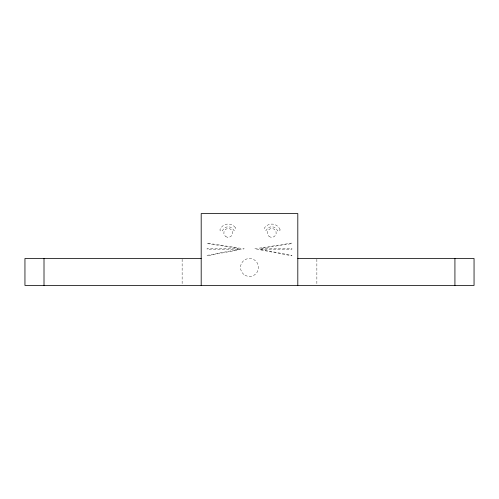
<?xml version="1.0" encoding="UTF-8"?>
<svg xmlns="http://www.w3.org/2000/svg" width="499" height="499" viewBox="0 0 499 499"><rect width="100%" height="100%" fill="white"/><g stroke="black" fill="none" stroke-linecap="round" stroke-linejoin="round"><path stroke-width="0.37" stroke-dasharray="2.5 1.87" d="M316.865 259.249L316.865 284.661M182.135 259.249L182.135 284.661M239.395 249.275L207.097 255.369L207.097 255.825L244.198 248.826L207.097 243.075L207.097 243.531L238.366 248.377L207.097 248.377L207.097 249.275L239.395 249.275M291.903 243.075L254.802 248.826L291.903 255.825L291.903 255.369L259.605 249.275L291.903 249.275L291.903 248.377L260.634 248.377L291.903 243.599L291.903 243.075M225.604 236.457A4.404 4.404 0 0 0 232.603 233.438A4.404 4.404 0 0 0 226.484 228.885A4.404 4.404 0 0 0 225.604 236.457M269.055 236.376A4.404 4.404 0 0 0 276.14 233.569A4.404 4.404 0 0 0 270.159 228.835A4.404 4.404 0 0 0 269.055 236.376M235.204 227.407A8.895 8.895 0 0 0 219.965 229.652A1.378 1.378 0 0 0 222.473 230.644A6.2 6.2 0 0 1 233.919 230.469A2.052 2.052 0 0 0 235.204 227.407M280.051 229.652A8.895 8.895 0 0 0 264.813 227.407A2.052 2.052 0 0 0 266.092 230.469A6.2 6.2 0 0 1 277.544 230.644A1.378 1.378 0 0 0 280.051 229.652M245.009 275.242A8.982 8.982 0 0 0 258.482 267.464A8.982 8.982 0 0 0 245.009 259.686A8.982 8.982 0 0 0 245.009 275.242"/><path stroke-width="0.75" d="M201.191 258.482L24.95 258.482L24.95 285.428L474.05 285.428L474.05 258.482L297.809 258.482M454.926 258.482L454.926 285.428M297.809 285.428L297.809 213.572L201.191 213.572L201.191 285.428M44.006 258.482L44.006 285.428"/></g></svg>
